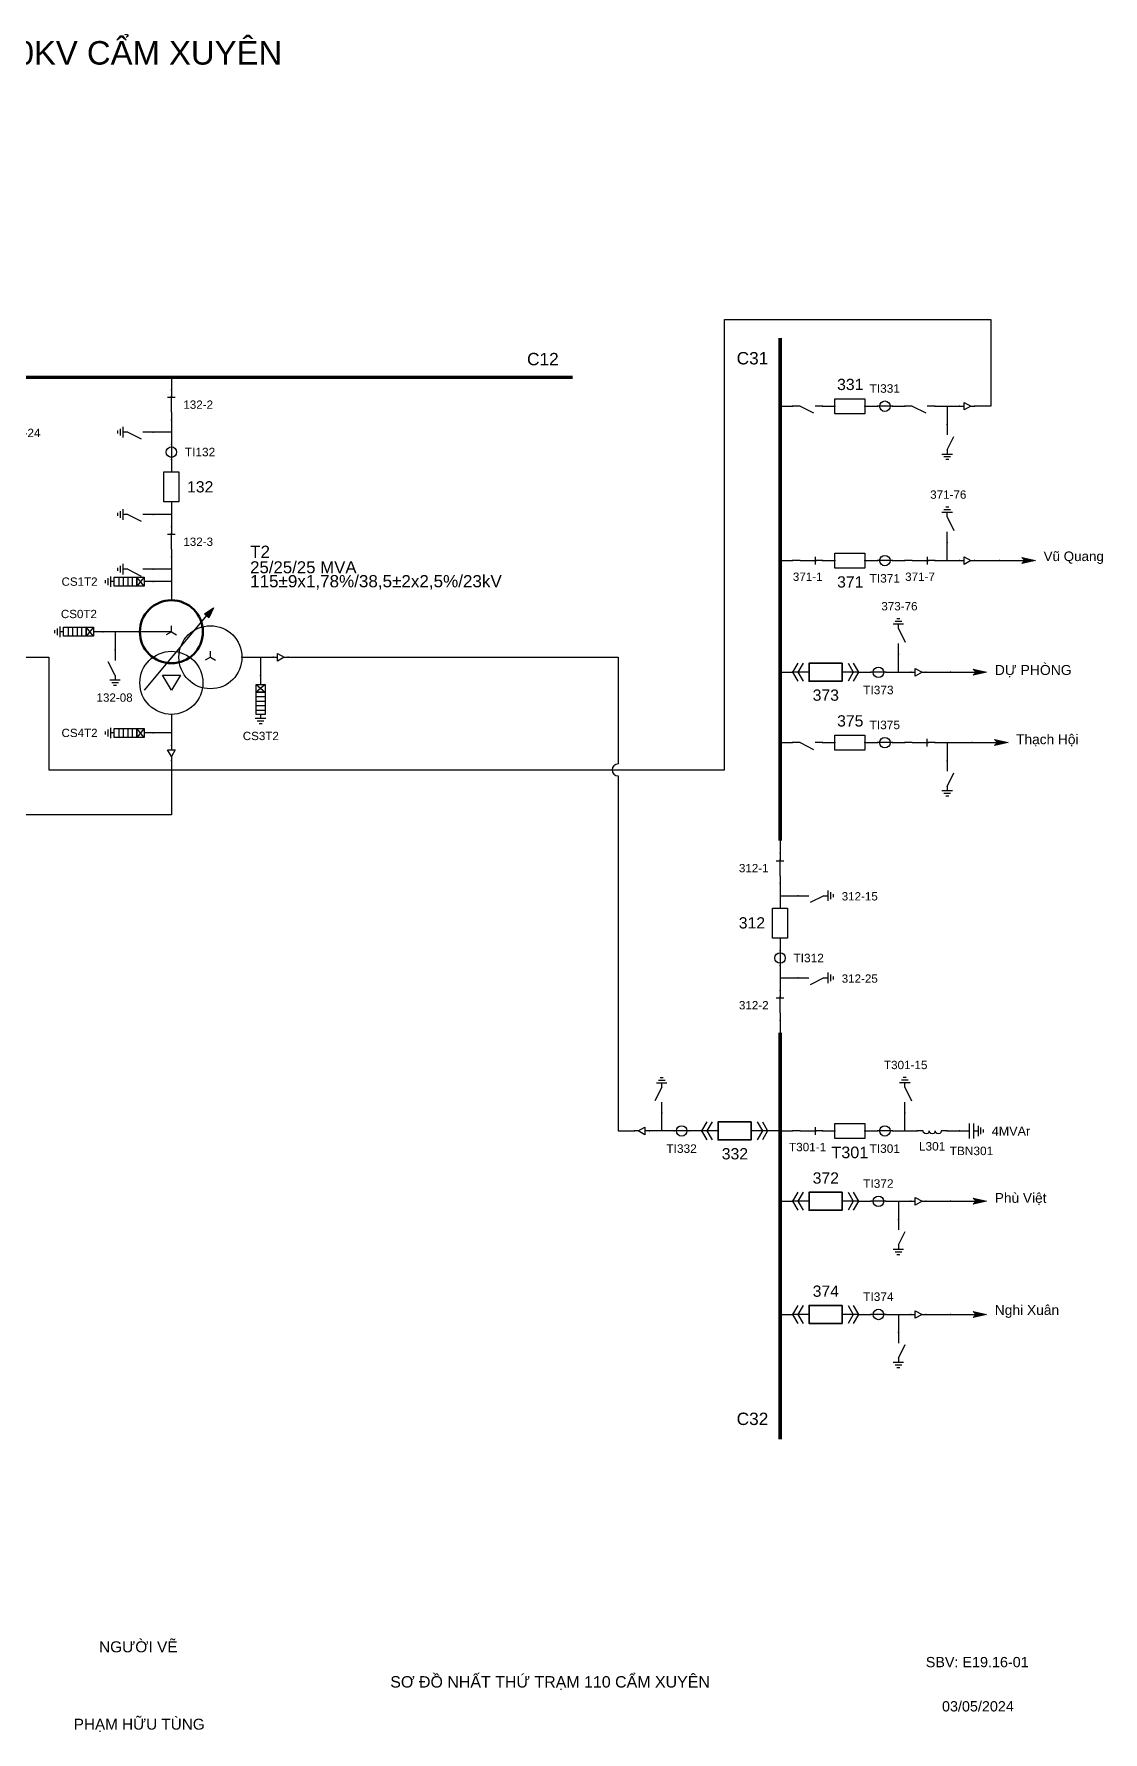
# Model space of a CAD drawing. Header units: millimetres. Extents: x -388 to 411, y 7 to 290.
# Drawn here: x 233.1 to 411, y 7.3 to 290.1 of the extents above; entities that cross this region are included whole.
import ezdxf

# ---------------------------------------------------------------- set-up
doc = ezdxf.new("R2010")
doc.units = ezdxf.units.MM
for name, color, linetype, lineweight in [('BUSBAR_110KV', 1, 'Continuous', 50), ('BUSBAR_35KV', 30, 'Continuous', 50), ('HV_110KV', 1, 'Continuous', 25), ('MV_22KV', 5, 'Continuous', 25), ('MV_35KV', 30, 'Continuous', 25)]:
    doc.layers.add(name, color=color, linetype=linetype, lineweight=lineweight)
doc.layers.add('SYM_PORTS', color=8, linetype='Continuous', plot=False)
doc.layers.add('TEXT', color=7, linetype='Continuous')
doc.styles.add('SLD_TEXT', font='arial.ttf')

# ---------------------------------------------------------------- blocks, each defined once
blk = doc.blocks.new('SYM_EARTHING_SWITCH_OPEN')
at = {"lineweight": 25}
for points in [[(0, 3), (0, 1.25)], [(0, -1.25), (-1.125, 1)], [(-0.875, -2), (0.875, -2)], [(-0.5625, -2.4375), (0.5625, -2.4375)], [(0, -1.25), (0, -2)], [(-0.25, -2.875), (0.25, -2.875)]]:
    blk.add_lwpolyline(points, dxfattribs=at)
at = {"layer": 'SYM_PORTS'}
blk.add_point((0, 3), dxfattribs=at)
blk.add_attdef('DEVICE_CODE', (1.875, 0), '', height=2)
blk = doc.blocks.new('SYM_DISCONNECTOR_CLOSED')
at = {"lineweight": 25}
for points in [[(-0.625, 1.25), (0.625, 1.25)], [(0, 2.5), (0, 1.25)], [(0, -1.25), (0, 1.5)], [(0, -1.25), (0, -2.5)]]:
    blk.add_lwpolyline(points, dxfattribs=at)
at = {"layer": 'SYM_PORTS'}
for p in [(0, 2.5), (0, -2.5)]:
    blk.add_point(p, dxfattribs=at)
blk.add_attdef('DEVICE_CODE', (1.625, -0.5), '', height=2)
blk = doc.blocks.new('SYM_CURRENT_TRANSFORMER')
at = {"lineweight": 25}
blk.add_lwpolyline([(0, 1.25), (0, -1.25)], dxfattribs=at)
blk.add_circle((0, 0), 0.875, dxfattribs=at)
at = {"layer": 'SYM_PORTS'}
for p in [(0, 1.25), (0, -1.25)]:
    blk.add_point(p, dxfattribs=at)
blk.add_attdef('DEVICE_CODE', (1.875, -1.75), '', height=2)
at = {"flags": 1}
blk.add_attdef('RATIO', (1.875, -4.75), '', height=2, dxfattribs=at)
blk = doc.blocks.new('SYM_CIRCUIT_BREAKER')
at = {"lineweight": 25}
blk.add_lwpolyline([(-1.25, 2.5), (1.25, 2.5), (1.25, -2.5), (-1.25, -2.5)], close=True, dxfattribs=at)
at = {"layer": 'SYM_PORTS'}
for p in [(0, 2.5), (0, -2.5)]:
    blk.add_point(p, dxfattribs=at)
blk.add_attdef('DEVICE_CODE', (2.25, -0.5), '', height=2)
at = {"flags": 1}
blk.add_attdef('RATING', (2.25, -3.5), '', height=2, dxfattribs=at)
blk = doc.blocks.new('SYM_SURGE_ARRESTER')
at = {"lineweight": 25}
for points in [[(0, 4), (0, 2.5)], [(-0.75, 2.5), (0.75, 1.25)], [(0.75, 2.5), (-0.75, 1.25)], [(-0.75, 0.5), (0.75, 0.5)], [(-0.75, -0.25), (0.75, -0.25)], [(-0.75, -1), (0.75, -1)], [(-0.75, -1.75), (0.75, -1.75)], [(0, -2.5), (0, -3.125)], [(-0.875, -3.125), (0.875, -3.125)], [(-0.5625, -3.5625), (0.5625, -3.5625)], [(-0.25, -4), (0.25, -4)]]:
    blk.add_lwpolyline(points, dxfattribs=at)
for points in [[(-0.75, 2.5), (0.75, 2.5), (0.75, 1.25), (-0.75, 1.25)], [(-0.75, 1.25), (0.75, 1.25), (0.75, -2.5), (-0.75, -2.5)]]:
    blk.add_lwpolyline(points, close=True, dxfattribs=at)
at = {"layer": 'SYM_PORTS'}
blk.add_point((0, 4), dxfattribs=at)
blk.add_attdef('DEVICE_CODE', (1.875, 1), '', height=2)
blk = doc.blocks.new('SYM_TRANSFORMER_3W')
blk.add_hatch(color=7).paths.add_polyline_path([(3.75, 8.25), (3.0125, 6.575), (2.2375, 7.225)])
at = {"lineweight": 25}
for points in [[(-7.75, -5.5), (3.0125, 7.35)], [(-3.25, 4.25), (-8.5, 4.25)], [(-3.25, 4.25), (-4.1125, 3.75)], [(-3.25, 4.25), (-3.25, 5.25)], [(-3.25, 4.25), (-2.3875, 3.75)], [(3.25, 0), (2.3875, -0.5)], [(3.25, 0), (3.25, 1)], [(3.25, 0), (4.1125, -0.5)]]:
    blk.add_lwpolyline(points, dxfattribs=at)
for points in [[(3.75, 8.25), (3.0125, 6.575), (2.2375, 7.225)], [(-4.75, -3), (-1.75, -3), (-3.25, -5.5)]]:
    blk.add_lwpolyline(points, close=True, dxfattribs=at)
at = {"lineweight": 50}
blk.add_circle((-3.25, 4.25), 5.25, dxfattribs=at)
at = {"lineweight": 25}
for centre in [(3.25, 0), (-3.25, -4.25)]:
    blk.add_circle(centre, 5.25, dxfattribs=at)
at = {"layer": 'SYM_PORTS'}
for p in [(-3.25, 9.5), (-8.5, 4.25), (8.5, 0), (-3.25, -9.5)]:
    blk.add_point(p, dxfattribs=at)
blk.add_attdef('DEVICE_CODE', (9.5, 6.5), '', height=2)
at = {"flags": 1}
for tag, p in [('POWER', (9.5, 3.5)), ('VOLTAGE_RATIO', (9.5, 0.5))]:
    blk.add_attdef(tag, p, '', height=2, dxfattribs=at)
blk = doc.blocks.new('SYM_CABLE_TERMINATION')
at = {"lineweight": 25}
blk.add_lwpolyline([(-0.625, 0.5), (0.625, 0.5), (0, -0.625)], close=True, dxfattribs=at)
for points in [[(0, 1.25), (0, 0.5)], [(0, -0.625), (0, -1.25)]]:
    blk.add_lwpolyline(points, dxfattribs=at)
at = {"layer": 'SYM_PORTS'}
for p in [(0, 1.25), (0, -1.25)]:
    blk.add_point(p, dxfattribs=at)
blk = doc.blocks.new('SYM_DISCONNECTOR_OPEN')
at = {"lineweight": 25}
for points in [[(0, -1.25), (-1.125, 1)], [(0, 2.5), (0, 1.25)], [(0, -1.25), (0, -2.5)]]:
    blk.add_lwpolyline(points, dxfattribs=at)
at = {"layer": 'SYM_PORTS'}
for p in [(0, 2.5), (0, -2.5)]:
    blk.add_point(p, dxfattribs=at)
blk.add_attdef('DEVICE_CODE', (1, -0.5), '', height=2)
blk = doc.blocks.new('SYM_LINE_FEEDER_ARROW')
blk.add_hatch(color=7).paths.add_polyline_path([(0, -3), (-0.5, -0.75), (0, -1.25), (0.5, -0.75)])
at = {"lineweight": 25}
blk.add_lwpolyline([(0, 3), (0, -1.25)], dxfattribs=at)
blk.add_lwpolyline([(0, -3), (-0.5, -0.75), (0, -1.25), (0.5, -0.75)], close=True, dxfattribs=at)
at = {"layer": 'SYM_PORTS'}
blk.add_point((0, 3), dxfattribs=at)
blk.add_attdef('LINE_NAME', (1.5, 0), '', height=2)
blk = doc.blocks.new('SYM_DRAWOUT_BREAKER')
at = {"lineweight": 25}
for points in [[(-1.5, 4.625), (0, 5.5), (1.5, 4.625)], [(-1.5, 3.75), (0, 4.625), (1.5, 3.75)], [(0, 5.5), (0, 2.75)], [(0, -2.75), (0, -5.5)], [(-1.5, -3.75), (0, -4.625), (1.5, -3.75)], [(-1.5, -4.625), (0, -5.5), (1.5, -4.625)]]:
    blk.add_lwpolyline(points, dxfattribs=at)
at = {"lineweight": 35}
blk.add_lwpolyline([(-1.5, 2.75), (1.5, 2.75), (1.5, -2.75), (-1.5, -2.75)], close=True, dxfattribs=at)
at = {"layer": 'SYM_PORTS'}
for p in [(0, 5.5), (0, -5.5)]:
    blk.add_point(p, dxfattribs=at)
blk.add_attdef('DEVICE_CODE', (2.5, 2.5), '', height=2)
at = {"flags": 1}
blk.add_attdef('RATING', (2.5, -0.5), '', height=2, dxfattribs=at)
blk = doc.blocks.new('SYM_SHUNT_REACTOR')
at = {"lineweight": 25}
for points in [[(0, 2.5), (0, 1.5)], [(0, 1.5), (0.25, 1.4325), (0.4325, 1.25), (0.5, 1), (0.4325, 0.75), (0.25, 0.5675), (0, 0.5), (0.25, 0.4325), (0.4325, 0.25), (0.5, 0), (0.4325, -0.25), (0.25, -0.4325), (0, -0.5), (0.25, -0.5675), (0.4325, -0.75), (0.5, -1), (0.4325, -1.25), (0.25, -1.4325), (0, -1.5)], [(0, -1.5), (0, -2.5)]]:
    blk.add_lwpolyline(points, dxfattribs=at)
at = {"layer": 'SYM_PORTS'}
for p in [(0, 2.5), (0, -2.5)]:
    blk.add_point(p, dxfattribs=at)
blk.add_attdef('DEVICE_CODE', (1.5, -0.5), '', height=2)
at = {"flags": 1}
blk.add_attdef('RATING', (1.5, -3.5), '', height=2, dxfattribs=at)
blk = doc.blocks.new('SYM_SHUNT_CAPACITOR')
at = {"lineweight": 25}
for points in [[(-1.25, 0.375), (1.25, 0.375)], [(0, 2), (0, 0.375)], [(-1.25, -0.375), (1.25, -0.375)], [(-0.875, -1.125), (0.875, -1.125)], [(-0.5625, -1.5625), (0.5625, -1.5625)], [(-0.25, -2), (0.25, -2)], [(0, -0.375), (0, -1.125)]]:
    blk.add_lwpolyline(points, dxfattribs=at)
at = {"layer": 'SYM_PORTS'}
blk.add_point((0, 2), dxfattribs=at)
blk.add_attdef('DEVICE_CODE', (2.25, -1), '', height=2)
at = {"flags": 1}
blk.add_attdef('RATING', (2.25, -4), '', height=2, dxfattribs=at)

msp = doc.modelspace()

# ---------------------------------------------------------------- linework, layer by layer
at = {"layer": 'BUSBAR_110KV', "const_width": 0.593}
msp.add_lwpolyline([(188.31, 232.9), (322.75, 232.9)], dxfattribs=at)
at = {"layer": 'BUSBAR_35KV', "const_width": 0.593}
for points in [[(357.27, 239.44), (357.27, 155.72)], [(357.27, 123.76), (357.27, 56.05)]]:
    msp.add_lwpolyline(points, dxfattribs=at)
at = {"layer": 'HV_110KV'}
for points in [[(255.93, 232.9), (255.93, 230.83)], [(255.93, 223.77), (252.91, 223.77)], [(255.93, 225.83), (255.93, 223.77)], [(255.93, 223.77), (255.93, 221.7)], [(255.93, 219.2), (255.93, 217.14)], [(255.93, 212.14), (255.93, 210.07)], [(255.93, 210.07), (252.91, 210.07)], [(255.93, 210.07), (255.93, 208.01)], [(255.93, 200.94), (252.91, 200.94)], [(255.93, 203.01), (255.93, 200.94)], [(255.93, 200.94), (255.93, 198.88)], [(255.93, 198.88), (252.91, 198.88)], [(255.93, 198.88), (255.93, 195.78)], [(246.55, 190.53), (244.49, 190.53)], [(250.68, 190.53), (246.55, 190.53)], [(246.55, 190.53), (246.55, 187.5)]]:
    msp.add_lwpolyline(points, dxfattribs=at)
at = {"layer": 'MV_22KV'}
for points in [[(255.93, 176.78), (255.93, 173.68)], [(255.93, 173.68), (252.91, 173.68)], [(255.93, 173.68), (255.93, 171.61)], [(255.93, 169.11), (255.93, 166.41), (255.93, 160.02), (160.84, 160.02), (160.84, 158.86), (160.84, 156.16)]]:
    msp.add_lwpolyline(points, dxfattribs=at)
at = {"layer": 'MV_35KV'}
for points in [[(128.19, 186.28), (130.89, 186.28), (235.5, 186.28), (235.5, 167.52), (348, 167.52), (348, 242.52), (392.36, 242.52), (392.36, 228.09), (389.66, 228.09)], [(357.27, 228.09), (359.34, 228.09)], [(364.34, 228.09), (366.4, 228.09)], [(371.4, 228.09), (373.47, 228.09)], [(375.97, 228.09), (378.03, 228.09)], [(383.03, 228.09), (385.1, 228.09)], [(385.1, 228.09), (385.1, 225.07)], [(385.1, 228.09), (387.16, 228.09)], [(385.1, 202.38), (385.1, 205.4)], [(357.27, 202.38), (359.34, 202.38)], [(364.34, 202.38), (366.4, 202.38)], [(371.4, 202.38), (373.47, 202.38)], [(375.97, 202.38), (378.03, 202.38)], [(383.03, 202.38), (385.1, 202.38)], [(385.1, 202.38), (387.16, 202.38)], [(389.66, 202.38), (393.79, 202.38)], [(376.97, 183.78), (376.97, 186.81)], [(267.68, 186.28), (270.78, 186.28)], [(270.78, 186.28), (270.78, 183.25)], [(270.78, 186.28), (272.85, 186.28)], [(357.27, 183.78), (359.34, 183.78)], [(370.34, 183.78), (372.4, 183.78)], [(374.9, 183.78), (376.97, 183.78)], [(376.97, 183.78), (379.03, 183.78)], [(381.53, 183.78), (385.66, 183.78)], [(357.27, 172.07), (359.34, 172.07)], [(364.34, 172.07), (366.4, 172.07)], [(371.4, 172.07), (373.47, 172.07)], [(375.97, 172.07), (378.03, 172.07)], [(383.03, 172.07), (385.1, 172.07)], [(385.1, 172.07), (385.1, 169.04)], [(385.1, 172.07), (389.23, 172.07)], [(357.27, 155.72), (357.27, 153.65)], [(357.27, 148.65), (357.27, 146.58)], [(357.27, 146.58), (360.29, 146.58)], [(357.27, 146.58), (357.27, 144.52)], [(357.27, 139.52), (357.27, 137.45)], [(357.27, 134.95), (357.27, 132.89)], [(357.27, 132.89), (360.29, 132.89)], [(357.27, 132.89), (357.27, 130.82)], [(357.27, 125.82), (357.27, 123.76)], [(337.57, 107.41), (337.57, 110.43)], [(378.03, 107.41), (378.03, 110.43)], [(337.57, 107.41), (335.51, 107.41)], [(339.64, 107.41), (337.57, 107.41)], [(344.2, 107.41), (342.14, 107.41)], [(357.27, 107.41), (355.2, 107.41)], [(357.27, 107.41), (359.34, 107.41)], [(364.34, 107.41), (366.4, 107.41)], [(371.4, 107.41), (373.47, 107.41)], [(375.97, 107.41), (378.03, 107.41)], [(378.03, 107.41), (380.1, 107.41)], [(385.1, 107.41), (387.16, 107.41)], [(357.27, 95.69), (359.34, 95.69)], [(370.34, 95.69), (372.4, 95.69)], [(374.9, 95.69), (376.97, 95.69)], [(376.97, 95.69), (376.97, 92.67)], [(376.97, 95.69), (379.03, 95.69)], [(381.53, 95.69), (385.66, 95.69)], [(357.27, 76.85), (359.34, 76.85)], [(370.34, 76.85), (372.4, 76.85)], [(374.9, 76.85), (376.97, 76.85)], [(376.97, 76.85), (376.97, 73.83)], [(376.97, 76.85), (379.03, 76.85)], [(381.53, 76.85), (385.66, 76.85)]]:
    msp.add_lwpolyline(points, dxfattribs=at)
msp.add_lwpolyline([(275.35, 186.28), (278.05, 186.28), (330.31, 186.28), (330.31, 168.52, 1), (330.31, 166.52), (330.31, 107.41), (333.01, 107.41)], format="xyb", dxfattribs=at)

# ---------------------------------------------------------------- block references
at = {"layer": 'HV_110KV'}
ref = msp.add_blockref('SYM_DISCONNECTOR_CLOSED', (255.93, 228.33), dxfattribs=at)
ref.add_attrib('DEVICE_CODE', '132-2', (257.92, 227.66), dxfattribs={"layer": 'TEXT', "height": 1.384, "style": 'SLD_TEXT'})
ref = msp.add_blockref('SYM_EARTHING_SWITCH_OPEN', (249.91, 223.77), dxfattribs=dict(at, xscale=-1, rotation=270))
ref.add_attrib('DEVICE_CODE', '132-25', (239.77, 222.97), dxfattribs={"layer": 'TEXT', "extrusion": (0, 0, -1), "height": 1.382, "style": 'SLD_TEXT'})
ref = msp.add_blockref('SYM_EARTHING_SWITCH_OPEN', (220.88, 223.77), dxfattribs=dict(at, rotation=90))
ref.add_attrib('DEVICE_CODE', 'TUC12-24', (225.11, 222.94), dxfattribs={"layer": 'TEXT', "height": 1.402, "style": 'SLD_TEXT'})
ref = msp.add_blockref('SYM_CURRENT_TRANSFORMER', (255.93, 220.45), dxfattribs=at)
ref.add_attrib('DEVICE_CODE', 'TI132', (258.17, 219.75), dxfattribs={"layer": 'TEXT', "height": 1.417, "style": 'SLD_TEXT'})
ref = msp.add_blockref('SYM_CIRCUIT_BREAKER', (255.93, 214.64), dxfattribs=at)
ref.add_attrib('DEVICE_CODE', '132', (258.54, 213.73), dxfattribs={"layer": 'TEXT', "height": 1.877, "style": 'SLD_TEXT'})
ref = msp.add_blockref('SYM_EARTHING_SWITCH_OPEN', (249.91, 210.07), dxfattribs=dict(at, xscale=-1, rotation=270))
ref.add_attrib('DEVICE_CODE', '132-35', (239.77, 209.27), dxfattribs={"layer": 'TEXT', "extrusion": (0, 0, -1), "height": 1.382, "style": 'SLD_TEXT'})
ref = msp.add_blockref('SYM_DISCONNECTOR_CLOSED', (255.93, 205.51), dxfattribs=at)
ref.add_attrib('DEVICE_CODE', '132-3', (257.92, 204.83), dxfattribs={"layer": 'TEXT', "height": 1.384, "style": 'SLD_TEXT'})
ref = msp.add_blockref('SYM_TRANSFORMER_3W', (259.18, 186.28), dxfattribs=at)
ref.add_attrib('DEVICE_CODE', 'T2', (269.04, 202.84), dxfattribs={"layer": 'TEXT', "height": 2.03, "style": 'SLD_TEXT'})
ref = msp.add_blockref('SYM_EARTHING_SWITCH_OPEN', (249.91, 200.94), dxfattribs=dict(at, xscale=-1, rotation=270))
ref.add_attrib('DEVICE_CODE', '132-38', (239.77, 200.14), dxfattribs={"layer": 'TEXT', "extrusion": (0, 0, -1), "height": 1.382, "style": 'SLD_TEXT'})
ref = msp.add_blockref('SYM_SURGE_ARRESTER', (248.91, 198.88), dxfattribs=dict(at, rotation=270))
ref.add_attrib('DEVICE_CODE', 'CS1T2', (237.64, 198.19), dxfattribs={"layer": 'TEXT', "height": 1.38, "style": 'SLD_TEXT'})
ref = msp.add_blockref('SYM_SURGE_ARRESTER', (240.49, 190.53), dxfattribs=dict(at, rotation=270))
ref.add_attrib('DEVICE_CODE', 'CS0T2', (237.53, 192.8), dxfattribs={"layer": 'TEXT', "height": 1.38, "style": 'SLD_TEXT'})
ref = msp.add_blockref('SYM_EARTHING_SWITCH_OPEN', (246.55, 184.5), dxfattribs=at)
ref.add_attrib('DEVICE_CODE', '132-08', (243.47, 178.88), dxfattribs={"layer": 'TEXT', "height": 1.382, "style": 'SLD_TEXT'})
at = {"layer": 'MV_22KV'}
ref = msp.add_blockref('SYM_SURGE_ARRESTER', (248.91, 173.68), dxfattribs=dict(at, rotation=270))
ref.add_attrib('DEVICE_CODE', 'CS4T2', (237.64, 173), dxfattribs={"layer": 'TEXT', "height": 1.38, "style": 'SLD_TEXT'})
msp.add_blockref('SYM_CABLE_TERMINATION', (255.93, 170.36), dxfattribs=at)
at = {"layer": 'MV_35KV'}
ref = msp.add_blockref('SYM_CIRCUIT_BREAKER', (368.9, 228.09), dxfattribs=dict(at, rotation=270))
ref.add_attrib('DEVICE_CODE', '331', (366.77, 230.78), dxfattribs={"layer": 'TEXT', "height": 1.877, "style": 'SLD_TEXT'})
at = {"layer": 'MV_35KV', "xscale": -1}
for name, p, rotation in [('SYM_DISCONNECTOR_OPEN', (380.53, 228.09), 270), ('SYM_DISCONNECTOR_OPEN', (361.84, 228.09), 270), ('SYM_DISCONNECTOR_CLOSED', (380.53, 172.07), 270), ('SYM_DISCONNECTOR_OPEN', (361.84, 172.07), 270), ('SYM_EARTHING_SWITCH_OPEN', (337.57, 113.43), 180)]:
    msp.add_blockref(name, p, dxfattribs=dict(at, rotation=rotation))
at = {"layer": 'MV_35KV'}
ref = msp.add_blockref('SYM_CURRENT_TRANSFORMER', (374.72, 228.09), dxfattribs=dict(at, rotation=270))
ref.add_attrib('DEVICE_CODE', 'TI331', (372.17, 230.33), dxfattribs={"layer": 'TEXT', "height": 1.417, "style": 'SLD_TEXT'})
for name, p, rotation in [('SYM_CABLE_TERMINATION', (388.41, 228.09), 90), ('SYM_CABLE_TERMINATION', (388.41, 202.38), 90), ('SYM_LINE_FEEDER_ARROW', (396.79, 202.38), 90), ('SYM_CABLE_TERMINATION', (274.1, 186.28), 90), ('SYM_CABLE_TERMINATION', (380.28, 183.78), 90), ('SYM_LINE_FEEDER_ARROW', (388.66, 183.78), 90), ('SYM_LINE_FEEDER_ARROW', (392.23, 172.07), 90), ('SYM_CABLE_TERMINATION', (334.26, 107.41), 270), ('SYM_CABLE_TERMINATION', (380.28, 95.69), 90), ('SYM_LINE_FEEDER_ARROW', (388.66, 95.69), 90), ('SYM_CABLE_TERMINATION', (380.28, 76.85), 90), ('SYM_LINE_FEEDER_ARROW', (388.66, 76.85), 90)]:
    msp.add_blockref(name, p, dxfattribs=dict(at, rotation=rotation))
at = {"layer": 'MV_35KV', "xscale": -1}
for p in [(385.1, 222.07), (385.1, 166.04), (376.97, 89.67), (376.97, 70.83)]:
    msp.add_blockref('SYM_EARTHING_SWITCH_OPEN', p, dxfattribs=at)
at = {"layer": 'MV_35KV'}
ref = msp.add_blockref('SYM_EARTHING_SWITCH_OPEN', (385.1, 208.4), dxfattribs=dict(at, rotation=180))
ref.add_attrib('DEVICE_CODE', '371-76', (382.26, 212.68), dxfattribs={"layer": 'TEXT', "height": 1.386, "style": 'SLD_TEXT'})
ref = msp.add_blockref('SYM_CIRCUIT_BREAKER', (368.9, 202.38), dxfattribs=dict(at, rotation=270))
ref.add_attrib('DEVICE_CODE', '371', (366.77, 197.89), dxfattribs={"layer": 'TEXT', "height": 1.877, "style": 'SLD_TEXT'})
ref = msp.add_blockref('SYM_DISCONNECTOR_CLOSED', (361.84, 202.38), dxfattribs=dict(at, rotation=270))
ref.add_attrib('DEVICE_CODE', '371-1', (359.4, 199), dxfattribs={"layer": 'TEXT', "height": 1.387, "style": 'SLD_TEXT'})
ref = msp.add_blockref('SYM_CURRENT_TRANSFORMER', (374.72, 202.38), dxfattribs=dict(at, rotation=270))
ref.add_attrib('DEVICE_CODE', 'TI371', (372.17, 198.72), dxfattribs={"layer": 'TEXT', "height": 1.42, "style": 'SLD_TEXT'})
ref = msp.add_blockref('SYM_DISCONNECTOR_CLOSED', (380.53, 202.38), dxfattribs=dict(at, rotation=270))
ref.add_attrib('DEVICE_CODE', '371-7', (378.1, 199), dxfattribs={"layer": 'TEXT', "height": 1.387, "style": 'SLD_TEXT'})
ref = msp.add_blockref('SYM_EARTHING_SWITCH_OPEN', (376.97, 189.81), dxfattribs=dict(at, rotation=180))
ref.add_attrib('DEVICE_CODE', '373-76', (374.13, 194.09), dxfattribs={"layer": 'TEXT', "height": 1.386, "style": 'SLD_TEXT'})
ref = msp.add_blockref('SYM_DRAWOUT_BREAKER', (364.84, 183.78), dxfattribs=dict(at, rotation=270))
ref.add_attrib('DEVICE_CODE', '373', (362.7, 179.04), dxfattribs={"layer": 'TEXT', "height": 1.877, "style": 'SLD_TEXT'})
ref = msp.add_blockref('SYM_CURRENT_TRANSFORMER', (373.65, 183.78), dxfattribs=dict(at, rotation=270))
ref.add_attrib('DEVICE_CODE', 'TI373', (371.1, 180.13), dxfattribs={"layer": 'TEXT', "height": 1.42, "style": 'SLD_TEXT'})
ref = msp.add_blockref('SYM_SURGE_ARRESTER', (270.78, 179.25), dxfattribs=at)
ref.add_attrib('DEVICE_CODE', 'CS3T2', (267.82, 172.49), dxfattribs={"layer": 'TEXT', "height": 1.38, "style": 'SLD_TEXT'})
ref = msp.add_blockref('SYM_CIRCUIT_BREAKER', (368.9, 172.07), dxfattribs=dict(at, rotation=270))
ref.add_attrib('DEVICE_CODE', '375', (366.77, 174.75), dxfattribs={"layer": 'TEXT', "height": 1.877, "style": 'SLD_TEXT'})
ref = msp.add_blockref('SYM_CURRENT_TRANSFORMER', (374.72, 172.07), dxfattribs=dict(at, rotation=270))
ref.add_attrib('DEVICE_CODE', 'TI375', (372.17, 174.31), dxfattribs={"layer": 'TEXT', "height": 1.42, "style": 'SLD_TEXT'})
ref = msp.add_blockref('SYM_DISCONNECTOR_CLOSED', (357.27, 151.15), dxfattribs=at)
ref.add_attrib('DEVICE_CODE', '312-1', (350.42, 150.48), dxfattribs={"layer": 'TEXT', "height": 1.384, "style": 'SLD_TEXT'})
ref = msp.add_blockref('SYM_EARTHING_SWITCH_OPEN', (363.29, 146.58), dxfattribs=dict(at, rotation=90))
ref.add_attrib('DEVICE_CODE', '312-15', (367.53, 145.79), dxfattribs={"layer": 'TEXT', "height": 1.382, "style": 'SLD_TEXT'})
ref = msp.add_blockref('SYM_CIRCUIT_BREAKER', (357.27, 142.02), dxfattribs=at)
ref.add_attrib('DEVICE_CODE', '312', (350.4, 141.12), dxfattribs={"layer": 'TEXT', "height": 1.877, "style": 'SLD_TEXT'})
ref = msp.add_blockref('SYM_CURRENT_TRANSFORMER', (357.27, 136.2), dxfattribs=at)
ref.add_attrib('DEVICE_CODE', 'TI312', (359.5, 135.5), dxfattribs={"layer": 'TEXT', "height": 1.417, "style": 'SLD_TEXT'})
ref = msp.add_blockref('SYM_EARTHING_SWITCH_OPEN', (363.29, 132.89), dxfattribs=dict(at, rotation=90))
ref.add_attrib('DEVICE_CODE', '312-25', (367.53, 132.09), dxfattribs={"layer": 'TEXT', "height": 1.382, "style": 'SLD_TEXT'})
ref = msp.add_blockref('SYM_DISCONNECTOR_CLOSED', (357.27, 128.32), dxfattribs=at)
ref.add_attrib('DEVICE_CODE', '312-2', (350.42, 127.65), dxfattribs={"layer": 'TEXT', "height": 1.384, "style": 'SLD_TEXT'})
ref = msp.add_blockref('SYM_EARTHING_SWITCH_OPEN', (378.03, 113.43), dxfattribs=dict(at, rotation=180))
ref.add_attrib('DEVICE_CODE', 'T301-15', (374.56, 117.7), dxfattribs={"layer": 'TEXT', "height": 1.394, "style": 'SLD_TEXT'})
ref = msp.add_blockref('SYM_CURRENT_TRANSFORMER', (340.89, 107.41), dxfattribs=dict(at, rotation=270))
ref.add_attrib('DEVICE_CODE', 'TI332', (338.34, 103.76), dxfattribs={"layer": 'TEXT', "height": 1.417, "style": 'SLD_TEXT'})
ref = msp.add_blockref('SYM_DRAWOUT_BREAKER', (349.7, 107.41), dxfattribs=dict(at, rotation=270))
ref.add_attrib('DEVICE_CODE', '332', (347.57, 102.67), dxfattribs={"layer": 'TEXT', "height": 1.877, "style": 'SLD_TEXT'})
ref = msp.add_blockref('SYM_DISCONNECTOR_CLOSED', (361.84, 107.41), dxfattribs=dict(at, rotation=270))
ref.add_attrib('DEVICE_CODE', 'T301-1', (358.76, 104.03), dxfattribs={"layer": 'TEXT', "height": 1.397, "style": 'SLD_TEXT'})
ref = msp.add_blockref('SYM_CIRCUIT_BREAKER', (368.9, 107.41), dxfattribs=dict(at, rotation=270))
ref.add_attrib('DEVICE_CODE', 'T301', (365.82, 102.87), dxfattribs={"layer": 'TEXT', "height": 1.929, "style": 'SLD_TEXT'})
ref = msp.add_blockref('SYM_CURRENT_TRANSFORMER', (374.72, 107.41), dxfattribs=dict(at, rotation=270))
ref.add_attrib('DEVICE_CODE', 'TI301', (372.17, 103.76), dxfattribs={"layer": 'TEXT', "height": 1.417, "style": 'SLD_TEXT'})
ref = msp.add_blockref('SYM_SHUNT_CAPACITOR', (389.16, 107.41), dxfattribs=dict(at, rotation=90))
ref.add_attrib('DEVICE_CODE', 'TBN301', (385.51, 103.38), dxfattribs={"layer": 'TEXT', "height": 1.415, "style": 'SLD_TEXT'})
ref = msp.add_blockref('SYM_SHUNT_REACTOR', (382.6, 107.41), dxfattribs=dict(at, rotation=270))
ref.add_attrib('DEVICE_CODE', 'L301', (380.39, 104.14), dxfattribs={"layer": 'TEXT', "height": 1.412, "style": 'SLD_TEXT'})
ref = msp.add_blockref('SYM_DRAWOUT_BREAKER', (364.84, 95.69), dxfattribs=dict(at, rotation=270))
ref.add_attrib('DEVICE_CODE', '372', (362.7, 98.63), dxfattribs={"layer": 'TEXT', "height": 1.877, "style": 'SLD_TEXT'})
ref = msp.add_blockref('SYM_CURRENT_TRANSFORMER', (373.65, 95.69), dxfattribs=dict(at, rotation=270))
ref.add_attrib('DEVICE_CODE', 'TI372', (371.1, 97.94), dxfattribs={"layer": 'TEXT', "height": 1.42, "style": 'SLD_TEXT'})
ref = msp.add_blockref('SYM_DRAWOUT_BREAKER', (364.84, 76.85), dxfattribs=dict(at, rotation=270))
ref.add_attrib('DEVICE_CODE', '374', (362.7, 79.79), dxfattribs={"layer": 'TEXT', "height": 1.877, "style": 'SLD_TEXT'})
ref = msp.add_blockref('SYM_CURRENT_TRANSFORMER', (373.65, 76.85), dxfattribs=dict(at, rotation=270))
ref.add_attrib('DEVICE_CODE', 'TI374', (371.1, 79.1), dxfattribs={"layer": 'TEXT', "height": 1.42, "style": 'SLD_TEXT'})

# ---------------------------------------------------------------- texts
at = {"layer": 'TEXT', "attachment_point": 7, "style": 'SLD_TEXT'}
for s, insert, char_height in [('SƠ ĐỒ NHẤT THỨ TRẠM 110KV CẨM XUYÊN', (157.44, 284.11), 3.9155), ('C12', (315.14, 234.88), 2.059), ('C31', (350.04, 235.02), 2.059), ('Vũ Quang', (401.15, 201.82), 1.595), ('25/25/25 MVA', (269.04, 200.24), 2.002), ('115±9x1,78%/38,5±2x2,5%/23kV', (269.04, 197.56), 2.0303), ('DỰ PHÒNG', (393.02, 182.97), 1.659), ('Thạch Hội', (396.58, 171.45), 1.63), ('4MVAr', (392.52, 106.64), 1.496), ('Phù Việt', (393.02, 95.08), 1.631), ('Nghi Xuân', (393.02, 76.28), 1.643), ('C32', (350.04, 58.41), 2.059), ('NGƯỜI VẼ', (243.88, 20.56), 1.836), ('SBV: E19.16-01', (381.53, 18.08), 1.7103), ('SƠ ĐỒ NHẤT THỨ TRẠM 110 CẨM XUYÊN', (292.37, 14.3), 1.9004), ('03/05/2024', (384.23, 10.72), 1.711), ('PHẠM HỮU TÙNG', (239.68, 7.31), 1.8187)]:
    msp.add_mtext(s, dxfattribs=dict(at, insert=insert, char_height=char_height))

doc.saveas('drawing.dxf')
